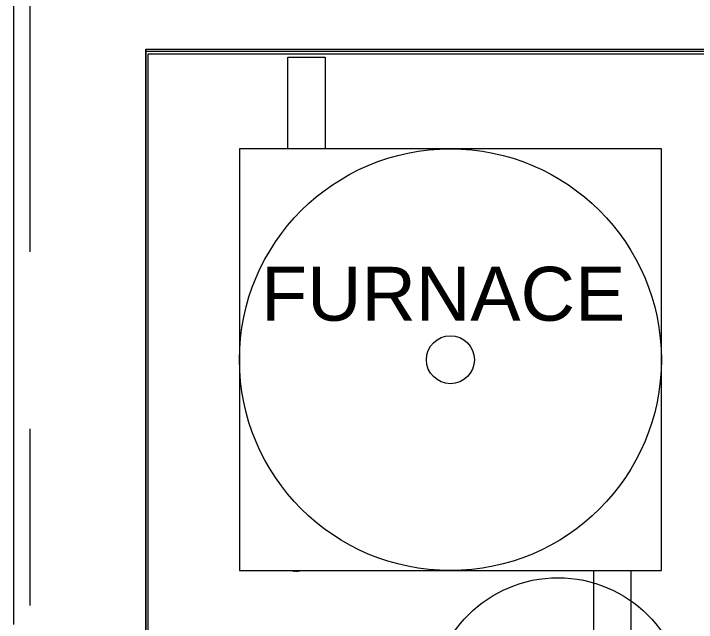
# Model space of a CAD drawing. Header units: inches. Extents: x 0.9 to 36.3, y 0.7 to 23.3.
# Drawn here: x 17.3193 to 17.8015, y 6.9063 to 7.3364 of the extents above; entities that cross this region are included whole.
import ezdxf

# ---------------------------------------------------------------- set-up
doc = ezdxf.new("R2010")
doc.units = ezdxf.units.IN
doc.layers.add('Furnace', color=58, linetype='Continuous', lineweight=5)
doc.layers.add('Numbering Furnace', color=58, linetype='Continuous', lineweight=0)
doc.layers.add('PDF_Geometry', color=7, linetype='Continuous', lineweight=9, true_color=0x777777)
doc.styles.get("Standard").update_dxf_attribs({"font": 'arial.ttf'})

msp = doc.modelspace()

# ---------------------------------------------------------------- linework, layer by layer
at = {"layer": 'Furnace', "linetype": 'ByBlock', "ltscale": 0.001}
for points in [[(17.51309, 7.30571), (17.53938, 7.30571), (17.53938, 7.24086), (17.51309, 7.24086)], [(17.47881, 6.94283), (17.77684, 6.94283), (17.77684, 7.24086), (17.47881, 7.24086)], [(17.51703, 6.94283), (17.5178, 6.94283), (17.5178, 6.94208), (17.51703, 6.94208)], [(17.51857, 6.94283), (17.51934, 6.94283), (17.51934, 6.94208), (17.51857, 6.94208)], [(17.52003, 6.94283), (17.5208, 6.94283), (17.5208, 6.94208), (17.52003, 6.94208)], [(17.72907, 6.94283), (17.75535, 6.94283), (17.75535, 6.87799), (17.72907, 6.87799)]]:
    msp.add_lwpolyline(points, close=True, dxfattribs=at)
for radius in [0.14901, 0.01695]:
    msp.add_circle((17.62783, 7.09185), radius, dxfattribs=at)
at = {"layer": 'Numbering Furnace', "linetype": 'ByBlock', "ltscale": 0.001}
msp.add_circle((17.70382, 6.84827), 0.08952, dxfattribs=at)
at = {"layer": 'PDF_Geometry', "linetype": 'ByBlock'}
for points in [[(18.62258, 8.81631), (18.57258, 8.81631), (18.57258, 8.69298), (17.81761, 8.69298), (17.81761, 8.64465), (18.57258, 8.64465), (18.57258, 7.36137), (17.41262, 7.36137), (17.41262, 7.4947), (17.3193, 7.4947), (17.3193, 6.90472)], [(17.33096, 7.16804), (17.33096, 7.66635)], [(17.3193, 6.56973), (17.3193, 6.19308), (17.3193, 6.09975), (17.53762, 6.09975), (17.53762, 6.19308), (17.41262, 6.19308), (17.41262, 7.31137), (18.57258, 7.31137), (18.57258, 6.19308), (17.95427, 6.19308), (17.95427, 6.09975), (18.78757, 6.09975)], [(18.57091, 7.3097), (17.41262, 7.3097), (17.41262, 7.31137), (18.57258, 7.31137)], [(18.57091, 7.3097), (17.41262, 7.3097), (17.41262, 6.19308), (17.41262, 7.31137), (17.41262, 6.19308)], [(17.53762, 6.19308), (17.53762, 6.19475), (17.41429, 6.19475), (17.41429, 6.19308), (17.41262, 6.19308), (17.41429, 6.19308), (17.41429, 6.19475), (17.41429, 7.30804), (18.57091, 7.30804)], [(17.33096, 6.91805), (17.33096, 7.04305)]]:
    msp.add_lwpolyline(points, dxfattribs=at)

# ---------------------------------------------------------------- texts
at = {"layer": 'Furnace', "linetype": 'ByBlock', "ltscale": 0.003, "insert": (17.49405, 7.15748), "char_height": 0.038106, "attachment_point": 1}
msp.add_mtext('FURNACE', dxfattribs=at)

doc.saveas('drawing.dxf')
